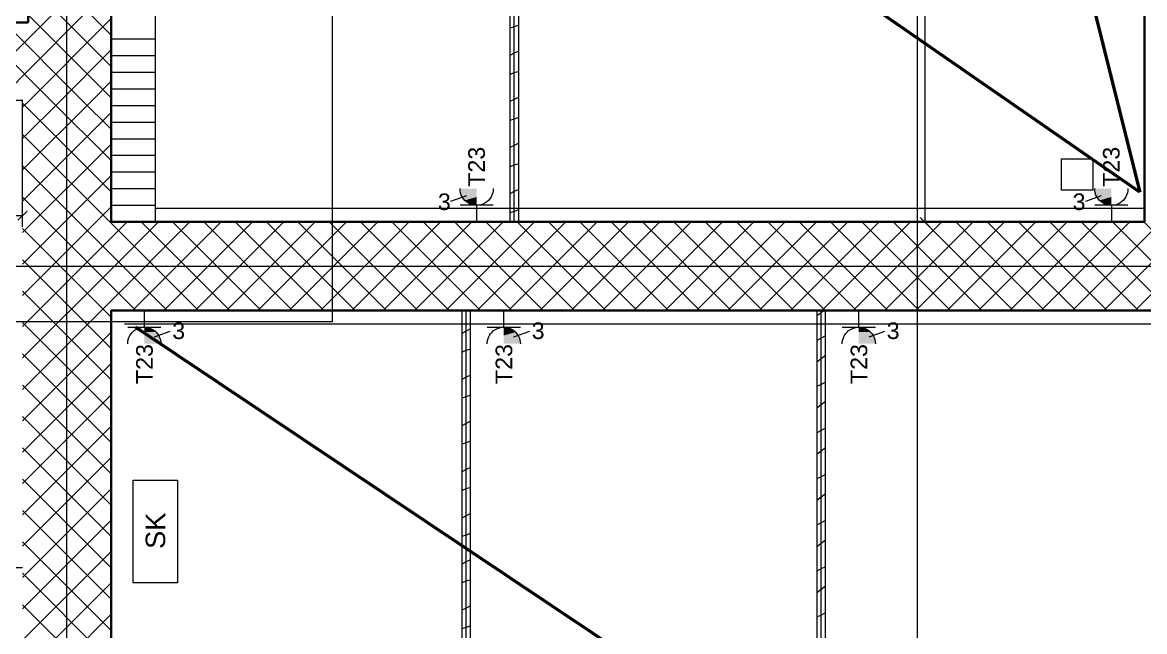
# Model space of a CAD drawing. Extents: x -1132 to 613, y -179 to 712.
# Drawn here: x -393.6 to -292.3, y 41.5 to 96.5 of the extents above; entities that cross this region are included whole.
import ezdxf
from ezdxf.lldxf.tags import DXFTag

# ---------------------------------------------------------------- set-up
doc = ezdxf.new("R2010")
doc.units = 0
doc.layers.get('0').update_dxf_attribs({"lineweight": 13})
for name, color, linetype, lineweight in [('A-DETL-____-HDLN', 7, '_Verdeckte Linien_', 9), ('A-FLOR-____-OVHD', 7, 'Strichpunkt - Fein', 9), ('A-WALL-____-MCUT', 7, 'Continuous', 35), ('A-WALL-____-PATT', 7, 'Continuous', 35), ('A-WALL-FNSH-MCUT', 7, 'Continuous', 35), ('S-GRID-____-OTLN', 7, 'Continuous', 5)]:
    doc.layers.add(name, color=color, linetype=linetype, lineweight=lineweight)
for name, color, linetype, lineweight, true_color in [('EL01_VVV_Mass', 7, 'Continuous', 13, 0xb2b200), ('EL01_WAN_Kraft', 1, 'Continuous', 13, 0xff0000), ('EL01_WAN_Schlaufkasten', 1, 'Continuous', 13, 0xff0000), ('X_Geometrie', 3, 'Continuous', 50, 0x00ff00)]:
    doc.layers.add(name, color=color, linetype=linetype, lineweight=lineweight, true_color=true_color)
doc.styles.get("Standard").update_dxf_attribs({"font": 'arial.ttf'})
tags = doc.linetypes.add('_Rasterlinie_', pattern=[0.375, 0.2, -0.05, 0.075, -0.05]).pattern_tags.tags
tags[10:11] = [DXFTag(74, 4), DXFTag(75, 0), DXFTag(340, '0'), DXFTag(46, 1.0), DXFTag(50, 0.0), DXFTag(44, 0.0), DXFTag(45, 0.0)]
tags[8:9] = [DXFTag(74, 4), DXFTag(75, 0), DXFTag(340, '0'), DXFTag(46, 1.0), DXFTag(50, 0.0), DXFTag(44, 0.0), DXFTag(45, 0.0)]
tags[6:7] = [DXFTag(74, 4), DXFTag(75, 0), DXFTag(340, '0'), DXFTag(46, 1.0), DXFTag(50, 0.0), DXFTag(44, 0.0), DXFTag(45, 0.0)]
tags[4:5] = [DXFTag(74, 4), DXFTag(75, 0), DXFTag(340, '0'), DXFTag(46, 1.0), DXFTag(50, 0.0), DXFTag(44, 0.0), DXFTag(45, 0.0)]
tags = doc.linetypes.add('_Verdeckte Linien_', pattern=[0.15, 0.1, -0.05]).pattern_tags.tags
tags[6:7] = [DXFTag(74, 4), DXFTag(75, 0), DXFTag(340, '0'), DXFTag(46, 1.0), DXFTag(50, 0.0), DXFTag(44, 0.0), DXFTag(45, 0.0)]
tags[4:5] = [DXFTag(74, 4), DXFTag(75, 0), DXFTag(340, '0'), DXFTag(46, 1.0), DXFTag(50, 0.0), DXFTag(44, 0.0), DXFTag(45, 0.0)]
tags = doc.linetypes.add('Strichpunkt - Fein', pattern=[0.2, 0.1, -0.05, 0, -0.05]).pattern_tags.tags
tags[10:11] = [DXFTag(74, 4), DXFTag(75, 0), DXFTag(340, '0'), DXFTag(46, 1.0), DXFTag(50, 0.0), DXFTag(44, 0.0), DXFTag(45, 0.0)]
tags[8:9] = [DXFTag(74, 4), DXFTag(75, 0), DXFTag(340, '0'), DXFTag(46, 1.0), DXFTag(50, 0.0), DXFTag(44, 0.0), DXFTag(45, 0.0)]
tags[6:7] = [DXFTag(74, 4), DXFTag(75, 0), DXFTag(340, '0'), DXFTag(46, 1.0), DXFTag(50, 0.0), DXFTag(44, 0.0), DXFTag(45, 0.0)]
tags[4:5] = [DXFTag(74, 4), DXFTag(75, 0), DXFTag(340, '0'), DXFTag(46, 1.0), DXFTag(50, 0.0), DXFTag(44, 0.0), DXFTag(45, 0.0)]

# ---------------------------------------------------------------- blocks, each defined once
blk = doc.blocks.new('Referenz-A0UNPDE96I', base_point=(-1115.89, -117.37))
at = {"layer": 'A-DETL-____-HDLN', "color": 0, "linetype": '_Verdeckte Linien_', "ltscale": 0.13}
for p, q in [((-365.61, 69.48), (-365.61, 186.48)), ((-510.21, 69.48), (-365.61, 69.48))]:
    blk.add_line(p, q, dxfattribs=at)
at = {"layer": 'A-FLOR-____-OVHD', "color": 0, "linetype": 'Strichpunkt - Fein', "ltscale": 0.13}
for p, q in [((-292.31, 79.68), (-381.61, 79.68)), ((-384.41, 69.28), (-167.11, 69.28))]:
    blk.add_line(p, q, dxfattribs=at)
at = {"layer": 'A-WALL-____-MCUT', "color": 0, "linetype": 'Continuous', "ltscale": 0.35}
for p, q in [((-292.31, 78.48), (-292.31, 264.88)), ((-393.11, 150.48), (-393.11, 96.48)), ((-385.61, 78.48), (-385.61, 150.48)), ((-393.11, 96.48), (-487.61, 96.48)), ((-292.31, 78.48), (-385.61, 78.48)), ((-385.61, -0.52), (-385.61, 70.48)), ((-385.61, 70.48), (-257.81, 70.48))]:
    blk.add_line(p, q, dxfattribs=at)
at = {"layer": 'A-WALL-____-MCUT', "color": 0, "linetype": 'Continuous', "lineweight": 9, "ltscale": 0.13}
for p, q in [((-381.61, 78.48), (-381.61, 149.28)), ((-349.21, 78.48), (-349.21, 131.48)), ((-353.56, 6.58), (-353.56, 70.48)), ((-321.51, 6.58), (-321.51, 70.48))]:
    blk.add_line(p, q, dxfattribs=at)
at = {"layer": 'A-WALL-____-PATT', "color": 0, "linetype": 'Continuous', "lineweight": 9, "ltscale": 0.13}
for p, q in [((-386.75, 96.48), (-393.11, 102.84)), ((-391.62, 96.48), (-385.61, 102.48)), ((-389.58, 96.48), (-393.11, 100.01)), ((-388.79, 96.48), (-385.61, 99.65)), ((-398.62, 89.48), (-391.62, 96.48)), ((-391.07, 89.48), (-398.07, 96.48)), ((-395.79, 89.48), (-388.79, 96.48)), ((-388.24, 89.48), (-395.24, 96.48)), ((-392.41, 96.48), (-393.11, 97.18)), ((-392.96, 89.48), (-385.96, 96.48)), ((-385.61, 89.68), (-392.41, 96.48)), ((-385.61, 92.51), (-389.58, 96.48)), ((-385.61, 95.34), (-386.75, 96.48)), ((-385.96, 96.48), (-385.61, 96.82)), ((-349.21, 96.09), (-349.61, 95.96)), ((-348.81, 96.22), (-349.21, 96.09)), ((-385.61, 94.99), (-381.61, 94.99)), ((-390.13, 89.48), (-385.61, 94)), ((-385.61, 93.49), (-381.61, 93.49)), ((-349.21, 93.7), (-349.61, 93.5)), ((-348.81, 93.9), (-349.21, 93.7)), ((-385.61, 91.99), (-381.61, 91.99)), ((-349.21, 91.93), (-349.61, 91.79)), ((-348.81, 92.06), (-349.21, 91.93)), ((-387.3, 89.48), (-385.61, 91.17)), ((-385.61, 90.49), (-381.61, 90.49)), ((-393.61, 88.82), (-392.96, 89.48)), ((-393.61, 86), (-390.13, 89.48)), ((-393.61, 83.17), (-387.3, 89.48)), ((-385.61, 81.2), (-393.61, 89.2)), ((-385.61, 84.02), (-391.07, 89.48)), ((-385.61, 86.85), (-388.24, 89.48)), ((-349.21, 89.54), (-349.61, 89.34)), ((-348.81, 89.74), (-349.21, 89.54)), ((-393.61, 80.34), (-385.61, 88.34)), ((-385.61, 88.99), (-381.61, 88.99)), ((-385.61, 87.49), (-381.61, 87.49)), ((-349.21, 87.76), (-349.61, 87.63)), ((-348.81, 87.89), (-349.21, 87.76)), ((-385.61, 78.37), (-393.61, 86.37)), ((-393.61, 77.51), (-385.61, 85.51)), ((-385.61, 85.99), (-381.61, 85.99)), ((-349.21, 85.38), (-349.61, 85.18)), ((-348.81, 85.58), (-349.21, 85.38)), ((-385.61, 84.49), (-381.61, 84.49)), ((-385.61, 75.54), (-393.61, 83.54)), ((-349.21, 83.6), (-349.61, 83.46)), ((-348.81, 83.73), (-349.21, 83.6)), ((-393.61, 74.68), (-385.61, 82.68)), ((-385.61, 82.99), (-381.61, 82.99)), ((-385.61, 81.49), (-381.61, 81.49)), ((-349.21, 81.21), (-349.61, 81.01)), ((-348.81, 81.41), (-349.21, 81.21)), ((-385.61, 72.71), (-393.61, 80.71)), ((-393.61, 71.85), (-385.61, 79.85)), ((-385.61, 79.99), (-381.61, 79.99)), ((-349.21, 79.43), (-349.61, 79.3)), ((-348.81, 79.56), (-349.21, 79.43)), ((-385.61, 78.49), (-381.61, 78.49)), ((-385.61, 77.03), (-384.16, 78.48)), ((-385.61, 74.2), (-381.33, 78.48)), ((-385.61, 71.37), (-378.51, 78.48)), ((-377.73, 70.48), (-385.61, 78.37)), ((-383.68, 70.48), (-375.68, 78.48)), ((-374.9, 70.48), (-382.9, 78.48)), ((-380.85, 70.48), (-372.85, 78.48)), ((-372.07, 70.48), (-380.07, 78.48)), ((-378.02, 70.48), (-370.02, 78.48)), ((-369.24, 70.48), (-377.24, 78.48)), ((-375.19, 70.48), (-367.19, 78.48)), ((-366.41, 70.48), (-374.41, 78.48)), ((-372.36, 70.48), (-364.36, 78.48)), ((-363.58, 70.48), (-371.58, 78.48)), ((-369.53, 70.48), (-361.53, 78.48)), ((-360.75, 70.48), (-368.75, 78.48)), ((-366.71, 70.48), (-358.71, 78.48)), ((-357.93, 70.48), (-365.93, 78.48)), ((-363.88, 70.48), (-355.88, 78.48)), ((-355.1, 70.48), (-363.1, 78.48)), ((-361.05, 70.48), (-353.05, 78.48)), ((-352.27, 70.48), (-360.27, 78.48)), ((-358.22, 70.48), (-350.22, 78.48)), ((-349.44, 70.48), (-357.44, 78.48)), ((-355.39, 70.48), (-347.39, 78.48)), ((-346.61, 70.48), (-354.61, 78.48)), ((-352.56, 70.48), (-344.56, 78.48)), ((-343.78, 70.48), (-351.78, 78.48)), ((-349.74, 70.48), (-341.74, 78.48)), ((-340.96, 70.48), (-348.96, 78.48)), ((-346.91, 70.48), (-338.91, 78.48)), ((-338.13, 70.48), (-346.13, 78.48)), ((-344.08, 70.48), (-336.08, 78.48)), ((-335.3, 70.48), (-343.3, 78.48)), ((-341.25, 70.48), (-333.25, 78.48)), ((-332.47, 70.48), (-340.47, 78.48)), ((-338.42, 70.48), (-330.42, 78.48)), ((-329.64, 70.48), (-337.64, 78.48)), ((-335.59, 70.48), (-327.59, 78.48)), ((-326.81, 70.48), (-334.81, 78.48)), ((-332.77, 70.48), (-324.77, 78.48)), ((-323.98, 70.48), (-331.98, 78.48)), ((-329.94, 70.48), (-321.94, 78.48)), ((-321.16, 70.48), (-329.16, 78.48)), ((-327.11, 70.48), (-319.11, 78.48)), ((-318.33, 70.48), (-326.33, 78.48)), ((-324.28, 70.48), (-316.28, 78.48)), ((-315.5, 70.48), (-323.5, 78.48)), ((-321.45, 70.48), (-313.45, 78.48)), ((-312.67, 70.48), (-320.67, 78.48)), ((-318.62, 70.48), (-310.62, 78.48)), ((-309.84, 70.48), (-317.84, 78.48)), ((-315.79, 70.48), (-307.79, 78.48)), ((-307.01, 70.48), (-315.01, 78.48)), ((-312.97, 70.48), (-304.97, 78.48)), ((-304.19, 70.48), (-312.19, 78.48)), ((-310.14, 70.48), (-302.14, 78.48)), ((-301.36, 70.48), (-309.36, 78.48)), ((-307.31, 70.48), (-299.31, 78.48)), ((-298.53, 70.48), (-306.53, 78.48)), ((-304.48, 70.48), (-296.48, 78.48)), ((-295.7, 70.48), (-303.7, 78.48)), ((-301.65, 70.48), (-293.65, 78.48)), ((-292.87, 70.48), (-300.87, 78.48)), ((-298.82, 70.48), (-290.82, 78.48)), ((-290.04, 70.48), (-298.04, 78.48)), ((-296, 70.48), (-288, 78.48)), ((-287.22, 70.48), (-295.22, 78.48)), ((-293.17, 70.48), (-285.17, 78.48)), ((-284.39, 70.48), (-292.39, 78.48)), ((-385.61, 69.88), (-393.61, 77.88)), ((-393.61, 69.03), (-385.61, 77.03)), ((-385.61, 67.05), (-393.61, 75.05)), ((-380.55, 70.48), (-385.61, 75.54)), ((-393.61, 66.2), (-385.61, 74.2)), ((-385.61, 64.23), (-393.61, 72.23)), ((-383.38, 70.48), (-385.61, 72.71)), ((-393.61, 63.37), (-385.61, 71.37)), ((-321.51, 70.29), (-321.91, 69.99)), ((-321.26, 70.48), (-321.51, 70.29)), ((-385.61, 61.4), (-393.61, 69.4)), ((-393.61, 60.54), (-385.61, 68.54)), ((-353.56, 68.62), (-353.96, 68.42)), ((-353.16, 68.82), (-353.56, 68.62)), ((-321.51, 67.99), (-321.91, 67.79)), ((-321.11, 68.19), (-321.51, 67.99)), ((-353.56, 66.88), (-353.96, 66.74)), ((-353.16, 67.01), (-353.56, 66.88)), ((-385.61, 58.57), (-393.61, 66.57)), ((-321.51, 66.12), (-321.91, 65.82)), ((-321.11, 66.42), (-321.51, 66.12)), ((-393.61, 57.71), (-385.61, 65.71)), ((-353.56, 64.46), (-353.96, 64.26)), ((-353.16, 64.66), (-353.56, 64.46)), ((-321.51, 63.82), (-321.91, 63.62)), ((-321.11, 64.02), (-321.51, 63.82)), ((-385.61, 55.74), (-393.61, 63.74)), ((-393.61, 54.88), (-385.61, 62.88)), ((-353.16, 62.84), (-353.56, 62.71)), ((-353.56, 62.71), (-353.96, 62.58)), ((-321.51, 61.96), (-321.91, 61.66)), ((-321.11, 62.26), (-321.51, 61.96)), ((-385.61, 52.91), (-393.61, 60.91)), ((-393.61, 52.06), (-385.61, 60.06)), ((-353.56, 60.29), (-353.96, 60.09)), ((-353.16, 60.49), (-353.56, 60.29)), ((-321.11, 59.86), (-321.51, 59.66)), ((-321.51, 59.66), (-321.91, 59.46)), ((-385.61, 50.08), (-393.61, 58.08)), ((-353.56, 58.55), (-353.96, 58.41)), ((-353.16, 58.68), (-353.56, 58.55)), ((-321.51, 57.79), (-321.91, 57.49)), ((-321.11, 58.09), (-321.51, 57.79)), ((-393.61, 49.23), (-385.61, 57.23)), ((-353.56, 56.13), (-353.96, 55.93)), ((-353.16, 56.33), (-353.56, 56.13)), ((-385.61, 47.26), (-393.61, 55.26)), ((-321.51, 55.49), (-321.91, 55.29)), ((-321.11, 55.69), (-321.51, 55.49)), ((-393.61, 46.4), (-385.61, 54.4)), ((-353.56, 54.38), (-353.96, 54.25)), ((-353.16, 54.51), (-353.56, 54.38)), ((-321.11, 53.93), (-321.51, 53.63)), ((-321.51, 53.63), (-321.91, 53.33)), ((-385.61, 44.43), (-393.61, 52.43)), ((-353.56, 51.96), (-353.96, 51.76)), ((-353.16, 52.16), (-353.56, 51.96)), ((-393.61, 43.57), (-385.61, 51.57)), ((-321.51, 51.33), (-321.91, 51.13)), ((-321.11, 51.53), (-321.51, 51.33)), ((-353.56, 50.22), (-353.96, 50.08)), ((-353.16, 50.35), (-353.56, 50.22)), ((-321.11, 49.76), (-321.51, 49.46)), ((-385.61, 41.6), (-393.61, 49.6)), ((-393.61, 40.74), (-385.61, 48.74)), ((-321.51, 49.46), (-321.91, 49.16)), ((-353.56, 47.8), (-353.96, 47.6)), ((-353.16, 48), (-353.56, 47.8)), ((-385.61, 38.77), (-393.61, 46.77)), ((-321.51, 47.16), (-321.91, 46.96)), ((-321.11, 47.36), (-321.51, 47.16)), ((-393.61, 37.91), (-385.61, 45.91)), ((-353.56, 46.05), (-353.96, 45.92)), ((-353.16, 46.18), (-353.56, 46.05)), ((-321.11, 45.6), (-321.51, 45.3)), ((-321.51, 45.3), (-321.91, 45)), ((-385.61, 35.94), (-393.61, 43.94)), ((-353.56, 43.63), (-353.96, 43.43)), ((-353.16, 43.83), (-353.56, 43.63)), ((-393.61, 35.08), (-385.61, 43.08)), ((-321.51, 43), (-321.91, 42.8)), ((-321.11, 43.2), (-321.51, 43)), ((-353.56, 41.89), (-353.96, 41.75)), ((-353.16, 42.02), (-353.56, 41.89))]:
    blk.add_line(p, q, dxfattribs=at)
at = {"layer": 'A-WALL-FNSH-MCUT', "color": 0, "linetype": 'Continuous', "lineweight": 9, "ltscale": 0.13}
for p, q in [((-349.61, 131.48), (-349.61, 78.48)), ((-348.81, 78.48), (-348.81, 113.48)), ((-353.96, 70.48), (-353.96, 6.58)), ((-353.16, 6.58), (-353.16, 70.48)), ((-321.91, 70.48), (-321.91, 6.58)), ((-321.11, 6.58), (-321.11, 70.48))]:
    blk.add_line(p, q, dxfattribs=at)
at = {"layer": 'S-GRID-____-OTLN', "color": 0, "linetype": '_Rasterlinie_', "ltscale": 0.13}
for p, q in [((-389.61, -113.6), (-389.61, 631.48)), ((-312.81, -113.6), (-312.81, 631.48)), ((-1107.61, 74.48), (103.38, 74.48))]:
    blk.add_line(p, q, dxfattribs=at)
at = {"layer": 'X_Geometrie', "color": 0, "linetype": 'Continuous', "ltscale": 0.5}
for p, q in [((-337.87, 262.47), (-292.75, 81.17)), ((-292.75, 81.17), (-377.97, 140.21)), ((-383.45, 69.02), (-132.13, -99.08))]:
    blk.add_line(p, q, dxfattribs=at)
blk = doc.blocks.new('Schlaufkasten Decke (multi)-A0UNPDZT6I', base_point=(-383.61, 45.91))
at = {"color": 0, "linetype": 'ByBlock', "lineweight": -2, "ltscale": 0.13}
for p, q in [((-383.61, 55.19), (-379.61, 55.19)), ((-383.61, 45.91), (-383.61, 55.19)), ((-379.61, 55.19), (-379.61, 45.91)), ((-379.61, 45.91), (-383.61, 45.91))]:
    blk.add_line(p, q, dxfattribs=at)
at = {"color": 0, "linetype": 'ByBlock', "lineweight": -2, "ltscale": 0.13, "insert": (-382.49, 48.97), "char_height": 1.76, "attachment_point": 1, "rotation": 90}
blk.add_mtext('{\\fArial;SK}', dxfattribs=at)
blk = doc.blocks.new('Steckdose T23_ AP_ 3-fach-A0UNPEED6I', base_point=(-400.24, 43.78))
at = {"color": 0, "lineweight": -2}
for p, q in [((-396.61, 48.78), (-396.42, 48.77)), ((-396.42, 48.77), (-396.22, 48.73)), ((-396.22, 48.73), (-396.04, 48.66)), ((-396.04, 48.66), (-395.86, 48.58)), ((-395.11, 48.78), (-395.11, 45.78)), ((-395.86, 48.58), (-395.7, 48.47)), ((-395.7, 48.47), (-395.55, 48.34)), ((-395.55, 48.34), (-395.42, 48.19)), ((-395.42, 48.19), (-395.31, 48.03)), ((-395.31, 48.03), (-395.23, 47.85)), ((-395.23, 47.85), (-395.16, 47.67)), ((-395.16, 47.67), (-395.13, 47.47)), ((-395.23, 46.7), (-395.31, 46.53)), ((-395.16, 46.89), (-395.23, 46.7)), ((-395.13, 47.08), (-395.16, 46.89)), ((-395.13, 47.47), (-395.11, 47.28)), ((-395.11, 47.28), (-395.13, 47.08)), ((-395.11, 47.28), (-393.61, 47.28)), ((-396.42, 45.79), (-396.61, 45.78)), ((-396.22, 45.83), (-396.42, 45.79)), ((-396.04, 45.89), (-396.22, 45.83)), ((-395.86, 45.98), (-396.04, 45.89)), ((-395.97, 46.35), (-395.46, 44.94)), ((-395.7, 46.09), (-395.86, 45.98)), ((-395.55, 46.22), (-395.7, 46.09)), ((-395.42, 46.37), (-395.55, 46.22)), ((-395.31, 46.53), (-395.42, 46.37))]:
    blk.add_line(p, q, dxfattribs=at)
for points in [[(-395.16, 46.89), (-396.61, 46.89), (-395.11, 47.28)], [(-396.61, 46.89), (-395.11, 47.28), (-396.61, 47.28)], [(-395.31, 46.53), (-396.61, 46.53), (-395.16, 46.89)], [(-396.61, 46.53), (-395.16, 46.89), (-396.61, 46.89)], [(-395.55, 46.22), (-396.61, 46.22), (-395.31, 46.53)], [(-396.61, 46.22), (-395.31, 46.53), (-396.61, 46.53)], [(-395.86, 45.98), (-396.61, 45.98), (-395.55, 46.22)], [(-396.61, 45.98), (-395.55, 46.22), (-396.61, 46.22)], [(-396.22, 45.83), (-396.61, 45.83), (-395.86, 45.98)], [(-396.61, 45.83), (-395.86, 45.98), (-396.61, 45.98)], [(-396.61, 45.78), (-396.22, 45.83), (-396.61, 45.83)]]:
    blk.add_solid(points, dxfattribs=at)
at = {"color": 0, "lineweight": -2, "insert": (-400.24, 48.02), "char_height": 1.5, "attachment_point": 1}
blk.add_mtext('{\\fArial;T23}', dxfattribs=at)
at = {"color": 0, "lineweight": -2, "insert": (-396.18, 43.78), "char_height": 1.5, "attachment_point": 1, "rotation": 90}
blk.add_mtext('{\\fArial;3}', dxfattribs=at)
blk = doc.blocks.new('Maß-A0UNPEOL6I', base_point=(-446.39, 65.23))
at = {"color": 0, "lineweight": -2}
for p, q in [((-444.05, 89.48), (-393.61, 89.48)), ((-443.47, 89.89), (-442.64, 89.06)), ((-443.05, 65.65), (-443.05, 89.48)), ((-443.47, 66.06), (-442.64, 65.23)), ((-444.05, 65.65), (-437.68, 65.65))]:
    blk.add_line(p, q, dxfattribs=at)
at = {"color": 0, "lineweight": -2, "insert": (-446.39, 74.92), "char_height": 2.5, "attachment_point": 1, "rotation": 90}
blk.add_mtext('{\\fArial;119}', dxfattribs=at)
blk = doc.blocks.new('Maß-A0UNPF856I', base_point=(-438.09, 78.05))
at = {"color": 0, "lineweight": -2}
for p, q in [((-393.61, 78.05), (-393.61, 89.48)), ((-437.68, 78.05), (-437.68, 80.65)), ((-437.27, 79.46), (-438.09, 78.63)), ((-437.68, 79.05), (-393.61, 79.05)), ((-393.2, 79.46), (-394.03, 78.63))]:
    blk.add_line(p, q, dxfattribs=at)
at = {"color": 0, "lineweight": -2, "insert": (-418.43, 82.38), "char_height": 2.5, "attachment_point": 1}
blk.add_mtext('{\\fArial;220}', dxfattribs=at)
blk = doc.blocks.new('Steckdose T23_ AP_ 3-fach-A0UNPF9R6I', base_point=(-351.66, 63.85))
at = {"color": 0, "lineweight": -2}
for p, q in [((-350.16, 68.98), (-350.16, 70.48)), ((-351.66, 68.98), (-348.66, 68.98)), ((-350.74, 68.86), (-350.55, 68.93)), ((-350.55, 68.93), (-350.36, 68.97)), ((-350.36, 68.97), (-350.16, 68.98)), ((-350.16, 68.98), (-349.97, 68.97)), ((-349.97, 68.97), (-349.77, 68.93)), ((-349.77, 68.93), (-349.59, 68.86)), ((-351.61, 67.87), (-351.55, 68.05)), ((-351.55, 68.05), (-351.46, 68.23)), ((-351.46, 68.23), (-351.35, 68.39)), ((-351.35, 68.39), (-351.22, 68.54)), ((-351.22, 68.54), (-351.08, 68.67)), ((-351.08, 68.67), (-350.91, 68.78)), ((-350.91, 68.78), (-350.74, 68.86)), ((-349.59, 68.86), (-349.41, 68.78)), ((-349.41, 68.78), (-349.25, 68.67)), ((-349.25, 68.67), (-349.1, 68.54)), ((-349.24, 68.12), (-347.82, 68.63)), ((-349.1, 68.54), (-348.97, 68.39)), ((-348.97, 68.39), (-348.86, 68.23)), ((-348.86, 68.23), (-348.78, 68.05)), ((-348.78, 68.05), (-348.71, 67.87)), ((-351.66, 67.48), (-351.65, 67.67)), ((-351.65, 67.67), (-351.61, 67.87)), ((-348.71, 67.87), (-348.68, 67.67)), ((-348.68, 67.67), (-348.66, 67.48))]:
    blk.add_line(p, q, dxfattribs=at)
for points in [[(-349.77, 68.93), (-350.16, 68.93), (-350.16, 68.98)], [(-349.41, 68.78), (-350.16, 68.78), (-349.77, 68.93)], [(-350.16, 68.78), (-349.77, 68.93), (-350.16, 68.93)], [(-349.1, 68.54), (-350.16, 68.54), (-349.41, 68.78)], [(-350.16, 68.54), (-349.41, 68.78), (-350.16, 68.78)], [(-348.86, 68.23), (-350.16, 68.23), (-349.1, 68.54)], [(-350.16, 68.23), (-349.1, 68.54), (-350.16, 68.54)], [(-348.71, 67.87), (-350.16, 67.87), (-348.86, 68.23)], [(-350.16, 67.87), (-348.86, 68.23), (-350.16, 68.23)], [(-348.66, 67.48), (-350.16, 67.48), (-348.71, 67.87)], [(-350.16, 67.48), (-348.71, 67.87), (-350.16, 67.87)], [(-348.66, 67.48), (-348.66, 67.48), (-350.16, 67.48)]]:
    blk.add_solid(points, dxfattribs=at)
at = {"color": 0, "lineweight": -2, "insert": (-347.64, 69.41), "char_height": 1.5, "attachment_point": 1}
blk.add_mtext('{\\fArial;3}', dxfattribs=at)
at = {"color": 0, "lineweight": -2, "insert": (-350.9, 63.85), "char_height": 1.5, "attachment_point": 1, "rotation": 90}
blk.add_mtext('{\\fArial;T23}', dxfattribs=at)
blk = doc.blocks.new('Steckdose T23_ AP_ 3-fach-A0UNPF9V6I', base_point=(-384.11, 63.85))
at = {"color": 0, "lineweight": -2}
for p, q in [((-382.61, 68.98), (-382.61, 70.48)), ((-384.11, 68.98), (-381.11, 68.98)), ((-383.19, 68.86), (-383, 68.93)), ((-383, 68.93), (-382.81, 68.97)), ((-382.81, 68.97), (-382.61, 68.98)), ((-382.61, 68.98), (-382.42, 68.97)), ((-382.42, 68.97), (-382.22, 68.93)), ((-382.22, 68.93), (-382.04, 68.86)), ((-384.06, 67.87), (-384, 68.05)), ((-384, 68.05), (-383.91, 68.23)), ((-383.91, 68.23), (-383.8, 68.39)), ((-383.8, 68.39), (-383.67, 68.54)), ((-383.67, 68.54), (-383.53, 68.67)), ((-383.53, 68.67), (-383.36, 68.78)), ((-383.36, 68.78), (-383.19, 68.86)), ((-382.04, 68.86), (-381.86, 68.78)), ((-381.86, 68.78), (-381.7, 68.67)), ((-381.7, 68.67), (-381.55, 68.54)), ((-381.69, 68.12), (-380.27, 68.63)), ((-381.55, 68.54), (-381.42, 68.39)), ((-381.42, 68.39), (-381.31, 68.23)), ((-381.31, 68.23), (-381.23, 68.05)), ((-381.23, 68.05), (-381.16, 67.87)), ((-384.11, 67.48), (-384.1, 67.67)), ((-384.1, 67.67), (-384.06, 67.87)), ((-381.16, 67.87), (-381.13, 67.67)), ((-381.13, 67.67), (-381.11, 67.48))]:
    blk.add_line(p, q, dxfattribs=at)
for points in [[(-382.61, 68.93), (-382.22, 68.93), (-382.61, 68.98)], [(-382.61, 68.78), (-381.86, 68.78), (-382.61, 68.93)], [(-381.86, 68.78), (-382.61, 68.93), (-382.22, 68.93)], [(-382.61, 68.54), (-381.55, 68.54), (-382.61, 68.78)], [(-381.55, 68.54), (-382.61, 68.78), (-381.86, 68.78)], [(-382.61, 68.23), (-381.31, 68.23), (-382.61, 68.54)], [(-381.31, 68.23), (-382.61, 68.54), (-381.55, 68.54)], [(-382.61, 67.87), (-381.16, 67.87), (-382.61, 68.23)], [(-381.16, 67.87), (-382.61, 68.23), (-381.31, 68.23)], [(-382.61, 67.48), (-381.11, 67.48), (-382.61, 67.87)], [(-381.11, 67.48), (-382.61, 67.87), (-381.16, 67.87)]]:
    blk.add_solid(points, dxfattribs=at)
at = {"color": 0, "lineweight": -2, "insert": (-380.09, 69.41), "char_height": 1.5, "attachment_point": 1}
blk.add_mtext('{\\fArial;3}', dxfattribs=at)
at = {"color": 0, "lineweight": -2, "insert": (-383.35, 63.85), "char_height": 1.5, "attachment_point": 1, "rotation": 90}
blk.add_mtext('{\\fArial;T23}', dxfattribs=at)
blk = doc.blocks.new('Bodendose (multi) UP-A0UNPFE96I', base_point=(-299.81, 81.33))
at = {"color": 0, "lineweight": -2}
for p, q in [((-299.81, 81.33), (-299.81, 84.17)), ((-299.81, 84.17), (-296.97, 84.17)), ((-296.97, 84.17), (-296.97, 81.33)), ((-296.97, 81.33), (-299.81, 81.33))]:
    blk.add_line(p, q, dxfattribs=at)
blk = doc.blocks.new('Steckdose T23_ AP_ 3-fach-A0UNPFFV6I', base_point=(-356.11, 78.48))
at = {"color": 0, "lineweight": -2}
for p, q in [((-354.1, 81.28), (-354.11, 81.48)), ((-354.06, 81.09), (-354.1, 81.28)), ((-354, 80.9), (-354.06, 81.09)), ((-351.16, 81.09), (-351.23, 80.9)), ((-351.13, 81.28), (-351.16, 81.09)), ((-351.11, 81.48), (-351.13, 81.28)), ((-353.54, 80.83), (-354.96, 80.32)), ((-353.91, 80.73), (-354, 80.9)), ((-353.8, 80.57), (-353.91, 80.73)), ((-353.67, 80.42), (-353.8, 80.57)), ((-353.53, 80.29), (-353.67, 80.42)), ((-353.36, 80.18), (-353.53, 80.29)), ((-353.19, 80.09), (-353.36, 80.18)), ((-353, 80.03), (-353.19, 80.09)), ((-352.81, 79.99), (-353, 80.03)), ((-352.22, 80.03), (-352.42, 79.99)), ((-352.04, 80.09), (-352.22, 80.03)), ((-351.86, 80.18), (-352.04, 80.09)), ((-351.7, 80.29), (-351.86, 80.18)), ((-351.55, 80.42), (-351.7, 80.29)), ((-351.42, 80.57), (-351.55, 80.42)), ((-351.31, 80.73), (-351.42, 80.57)), ((-351.23, 80.9), (-351.31, 80.73)), ((-351.11, 79.98), (-354.11, 79.98)), ((-352.61, 79.98), (-352.81, 79.99)), ((-352.42, 79.99), (-352.61, 79.98)), ((-352.61, 79.98), (-352.61, 78.48))]:
    blk.add_line(p, q, dxfattribs=at)
for points in [[(-354.06, 81.09), (-352.61, 81.48), (-354.11, 81.48)], [(-352.61, 81.09), (-354.06, 81.09), (-352.61, 81.48)], [(-353.91, 80.73), (-352.61, 81.09), (-354.06, 81.09)], [(-352.61, 80.73), (-353.91, 80.73), (-352.61, 81.09)], [(-353.67, 80.42), (-352.61, 80.73), (-353.91, 80.73)], [(-352.61, 80.42), (-353.67, 80.42), (-352.61, 80.73)], [(-353.36, 80.18), (-352.61, 80.42), (-353.67, 80.42)], [(-352.61, 80.18), (-353.36, 80.18), (-352.61, 80.42)], [(-353, 80.03), (-352.61, 80.18), (-353.36, 80.18)], [(-352.61, 80.03), (-353, 80.03), (-352.61, 80.18)], [(-352.61, 79.98), (-352.61, 80.03), (-353, 80.03)]]:
    blk.add_solid(points, dxfattribs=at)
at = {"color": 0, "lineweight": -2, "insert": (-353.37, 81.65), "char_height": 1.5, "attachment_point": 1, "rotation": 90}
blk.add_mtext('{\\fArial;T23}', dxfattribs=at)
at = {"color": 0, "lineweight": -2, "insert": (-356.11, 81.05), "char_height": 1.5, "attachment_point": 1}
blk.add_mtext('{\\fArial;3}', dxfattribs=at)
blk = doc.blocks.new('Maß-A0UNPFK16I', base_point=(-320.06, 78.06))
at = {"color": 0, "lineweight": -2}
for p, q in [((-311.15, 124.94), (-320.06, 124.94)), ((-311.74, 124.52), (-312.57, 125.35)), ((-312.15, 124.94), (-312.15, 78.48)), ((-313.15, 78.48), (-292.31, 78.48)), ((-311.74, 78.06), (-312.57, 78.89))]:
    blk.add_line(p, q, dxfattribs=at)
at = {"color": 0, "lineweight": -2, "insert": (-315.49, 98.94), "char_height": 2.5, "attachment_point": 1, "rotation": 90}
blk.add_mtext('{\\fArial;232}', dxfattribs=at)
blk = doc.blocks.new('Steckdose T23_ AP_ 3-fach-A0UNPFU16I', base_point=(-319.61, 63.85))
at = {"color": 0, "lineweight": -2}
for p, q in [((-318.11, 68.98), (-318.11, 70.48)), ((-319.61, 68.98), (-316.61, 68.98)), ((-318.69, 68.86), (-318.5, 68.93)), ((-318.5, 68.93), (-318.31, 68.97)), ((-318.31, 68.97), (-318.11, 68.98)), ((-318.11, 68.98), (-317.92, 68.97)), ((-317.92, 68.97), (-317.72, 68.93)), ((-317.72, 68.93), (-317.54, 68.86)), ((-319.56, 67.87), (-319.5, 68.05)), ((-319.5, 68.05), (-319.41, 68.23)), ((-319.41, 68.23), (-319.3, 68.39)), ((-319.3, 68.39), (-319.17, 68.54)), ((-319.17, 68.54), (-319.03, 68.67)), ((-319.03, 68.67), (-318.86, 68.78)), ((-318.86, 68.78), (-318.69, 68.86)), ((-317.54, 68.86), (-317.36, 68.78)), ((-317.36, 68.78), (-317.2, 68.67)), ((-317.2, 68.67), (-317.05, 68.54)), ((-317.19, 68.12), (-315.77, 68.63)), ((-317.05, 68.54), (-316.92, 68.39)), ((-316.92, 68.39), (-316.81, 68.23)), ((-316.81, 68.23), (-316.73, 68.05)), ((-316.73, 68.05), (-316.66, 67.87)), ((-319.61, 67.48), (-319.6, 67.67)), ((-319.6, 67.67), (-319.56, 67.87)), ((-316.66, 67.87), (-316.63, 67.67)), ((-316.63, 67.67), (-316.61, 67.48))]:
    blk.add_line(p, q, dxfattribs=at)
for points in [[(-318.11, 68.93), (-317.72, 68.93), (-318.11, 68.98)], [(-318.11, 68.78), (-317.36, 68.78), (-318.11, 68.93)], [(-317.36, 68.78), (-318.11, 68.93), (-317.72, 68.93)], [(-318.11, 68.54), (-317.05, 68.54), (-318.11, 68.78)], [(-317.05, 68.54), (-318.11, 68.78), (-317.36, 68.78)], [(-318.11, 68.23), (-316.81, 68.23), (-318.11, 68.54)], [(-316.81, 68.23), (-318.11, 68.54), (-317.05, 68.54)], [(-318.11, 67.87), (-316.66, 67.87), (-318.11, 68.23)], [(-316.66, 67.87), (-318.11, 68.23), (-316.81, 68.23)], [(-318.11, 67.48), (-316.61, 67.48), (-318.11, 67.87)], [(-316.61, 67.48), (-318.11, 67.87), (-316.66, 67.87)]]:
    blk.add_solid(points, dxfattribs=at)
at = {"color": 0, "lineweight": -2, "insert": (-315.59, 69.41), "char_height": 1.5, "attachment_point": 1}
blk.add_mtext('{\\fArial;3}', dxfattribs=at)
at = {"color": 0, "lineweight": -2, "insert": (-318.85, 63.85), "char_height": 1.5, "attachment_point": 1, "rotation": 90}
blk.add_mtext('{\\fArial;T23}', dxfattribs=at)
blk = doc.blocks.new('Steckdose T23_ AP_ 3-fach-A0UNPFYT6I', base_point=(-298.81, 78.48))
at = {"color": 0, "lineweight": -2}
for p, q in [((-296.8, 81.28), (-296.81, 81.48)), ((-296.76, 81.09), (-296.8, 81.28)), ((-296.7, 80.9), (-296.76, 81.09)), ((-293.86, 81.09), (-293.93, 80.9)), ((-293.83, 81.28), (-293.86, 81.09)), ((-293.81, 81.48), (-293.83, 81.28)), ((-296.24, 80.83), (-297.66, 80.32)), ((-296.61, 80.73), (-296.7, 80.9)), ((-296.5, 80.57), (-296.61, 80.73)), ((-296.37, 80.42), (-296.5, 80.57)), ((-296.23, 80.29), (-296.37, 80.42)), ((-296.06, 80.18), (-296.23, 80.29)), ((-295.89, 80.09), (-296.06, 80.18)), ((-295.7, 80.03), (-295.89, 80.09)), ((-295.51, 79.99), (-295.7, 80.03)), ((-294.92, 80.03), (-295.12, 79.99)), ((-294.74, 80.09), (-294.92, 80.03)), ((-294.56, 80.18), (-294.74, 80.09)), ((-294.4, 80.29), (-294.56, 80.18)), ((-294.25, 80.42), (-294.4, 80.29)), ((-294.12, 80.57), (-294.25, 80.42)), ((-294.01, 80.73), (-294.12, 80.57)), ((-293.93, 80.9), (-294.01, 80.73)), ((-293.81, 79.98), (-296.81, 79.98)), ((-295.31, 79.98), (-295.51, 79.99)), ((-295.12, 79.99), (-295.31, 79.98)), ((-295.31, 79.98), (-295.31, 78.48))]:
    blk.add_line(p, q, dxfattribs=at)
for points in [[(-296.76, 81.09), (-295.31, 81.48), (-296.81, 81.48)], [(-295.31, 81.09), (-296.76, 81.09), (-295.31, 81.48)], [(-296.61, 80.73), (-295.31, 81.09), (-296.76, 81.09)], [(-295.31, 80.73), (-296.61, 80.73), (-295.31, 81.09)], [(-296.37, 80.42), (-295.31, 80.73), (-296.61, 80.73)], [(-295.31, 80.42), (-296.37, 80.42), (-295.31, 80.73)], [(-296.06, 80.18), (-295.31, 80.42), (-296.37, 80.42)], [(-295.31, 80.18), (-296.06, 80.18), (-295.31, 80.42)], [(-295.7, 80.03), (-295.31, 80.18), (-296.06, 80.18)], [(-295.31, 80.03), (-295.7, 80.03), (-295.31, 80.18)], [(-295.31, 79.98), (-295.31, 80.03), (-295.7, 80.03)]]:
    blk.add_solid(points, dxfattribs=at)
at = {"color": 0, "lineweight": -2, "insert": (-296.07, 81.65), "char_height": 1.5, "attachment_point": 1, "rotation": 90}
blk.add_mtext('{\\fArial;T23}', dxfattribs=at)
at = {"color": 0, "lineweight": -2, "insert": (-298.81, 81.05), "char_height": 1.5, "attachment_point": 1}
blk.add_mtext('{\\fArial;3}', dxfattribs=at)

msp = doc.modelspace()

# ---------------------------------------------------------------- block references
at = {"color": 9, "lineweight": 25, "ltscale": 0.25, "true_color": 0xc0c0c0}
msp.add_blockref('Referenz-A0UNPDE96I', (-1115.89, -117.37), dxfattribs=at)
at = {"layer": 'EL01_VVV_Mass', "linetype": 'Continuous', "ltscale": 0.13}
for name, p in [('Maß-A0UNPFK16I', (-320.06, 78.06)), ('Maß-A0UNPEOL6I', (-446.39, 65.23)), ('Maß-A0UNPF856I', (-438.09, 78.05))]:
    msp.add_blockref(name, p, dxfattribs=at)
at = {"layer": 'EL01_WAN_Kraft', "color": 1, "linetype": 'Continuous', "ltscale": 0.13, "true_color": 0xff0000}
for name, p in [('Steckdose T23_ AP_ 3-fach-A0UNPFFV6I', (-356.11, 78.48)), ('Steckdose T23_ AP_ 3-fach-A0UNPFYT6I', (-298.81, 78.48)), ('Bodendose (multi) UP-A0UNPFE96I', (-299.81, 81.33)), ('Steckdose T23_ AP_ 3-fach-A0UNPF9V6I', (-384.11, 63.85)), ('Steckdose T23_ AP_ 3-fach-A0UNPF9R6I', (-351.66, 63.85)), ('Steckdose T23_ AP_ 3-fach-A0UNPFU16I', (-319.61, 63.85)), ('Steckdose T23_ AP_ 3-fach-A0UNPEED6I', (-400.24, 43.78))]:
    msp.add_blockref(name, p, dxfattribs=at)
at = {"layer": 'EL01_WAN_Schlaufkasten', "ltscale": 0.13}
msp.add_blockref('Schlaufkasten Decke (multi)-A0UNPDZT6I', (-383.61, 45.91), dxfattribs=at)

doc.saveas('drawing.dxf')
